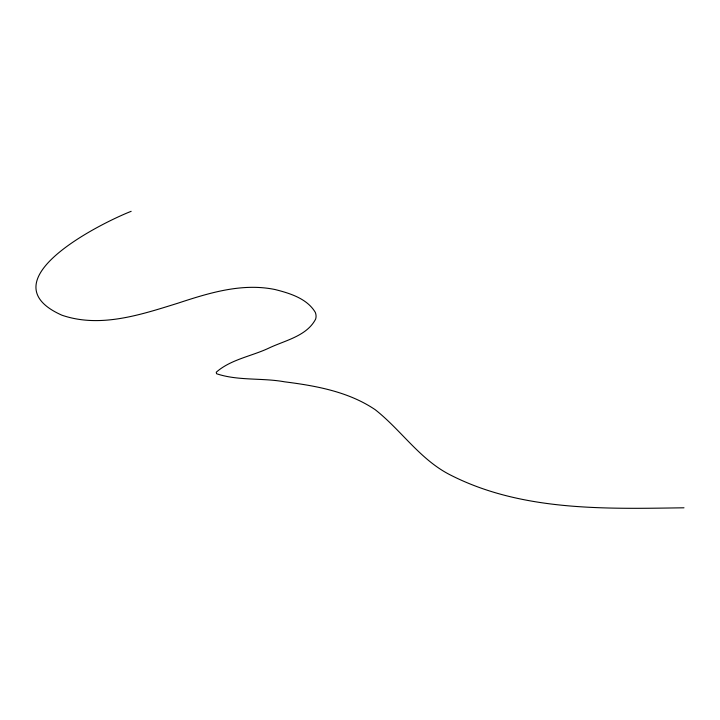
<?xml version="1.0" encoding="UTF-8"?>
<svg xmlns="http://www.w3.org/2000/svg" width="720" height="720" viewBox="0 0 720 720"><rect width="100%" height="100%" fill="white"/><g stroke="black" fill="none" stroke-linecap="round" stroke-linejoin="round"><path stroke-width="1.08" d="M131.166 211.32C100.449 223.353 -15.012 280.989 61.929 315.207C100.287 328.338 140.724 314.73 177.669 303.273C208.845 293.004 242.091 282.672 275.148 289.557C289.881 293.274 307.089 298.53 315.297 312.363A16.893 12.942 2 0 1 315.648 319.086C306.729 336.222 284.976 340.398 268.848 348.111C251.604 356.256 230.706 359.415 216.261 372.222L216.558 373.734C238.077 380.988 262.215 377.712 284.58 381.816C315.981 385.794 348.552 391.653 375.246 409.725C401.499 430.398 420.273 460.008 450.909 475.245C522.477 511.533 605.889 508.878 684 507.798"/></g></svg>
